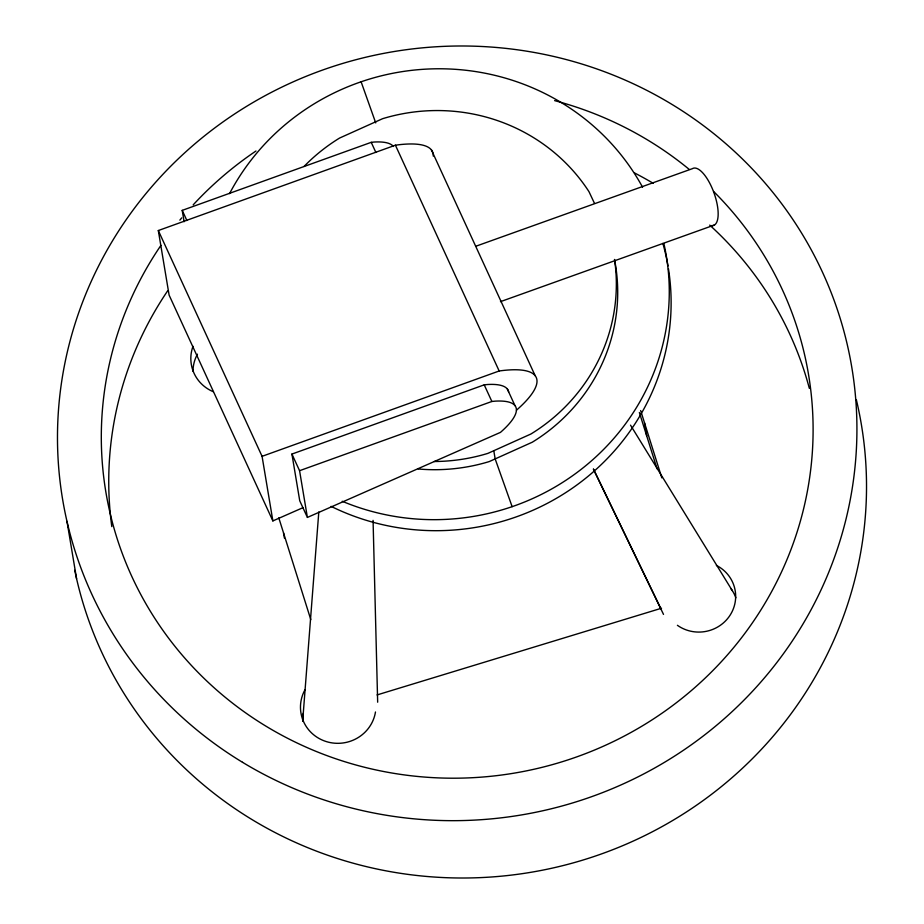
<?xml version="1.0" encoding="UTF-8"?>
<svg xmlns="http://www.w3.org/2000/svg" width="924" height="924" viewBox="0 0 924 924"><rect width="100%" height="100%" fill="white"/><g stroke="black" fill="none" stroke-linecap="round" stroke-linejoin="round"><path stroke-width="1.39" d="M302.656 721.286L318.803 511.965M433.241 156.064A137.353 33.714 -24.7 0 0 395.414 145.195L158.316 230.538L169.115 295.126L272.869 520.917L303.13 507.599M307.392 517.428L500.462 432.374A106.456 26.126 -24.7 0 0 495.229 401.143L491.868 401.478L299.572 470.697L307.392 517.428L299.746 500.808L291.926 454.065L484.222 384.846L487.595 384.511A106.456 26.126 -24.7 0 1 508.65 392.007M184.119 221.725L182.213 210.372L371.229 142.331L374.07 142.042A104.193 25.572 -24.7 0 1 393.393 146.454M272.869 520.917L262.07 456.329L499.168 370.986A137.353 33.714 -24.7 0 1 516.447 410.21M475.652 246.315L692.353 168.688A30.33 11.296 70.3 0 1 714.541 194.456A30.33 11.296 70.3 0 1 711.561 225.618M500.473 301.651L714.471 224.994M377.061 694.929L661.538 608.223M630.526 425.167L732.316 590.655M593.416 468.999L660.845 608.65M593.485 469.311L663.513 614.402M594.409 203.211L589.004 191.707A181.254 175.317 -9.5 0 0 382.617 118.688L339.57 138.057A181.254 175.317 -9.5 0 0 304.008 166.493M431.427 149.942L535.181 375.733M395.414 145.195L499.168 370.986M507.334 389.016L514.98 405.648M484.222 384.846L491.868 401.478M371.229 142.331L375.883 152.472M182.213 210.372L186.879 220.513M291.926 454.065L299.572 470.697M158.316 230.538L262.07 456.329M361.111 81.786L375.722 122.904M512.127 506.664L495.16 458.905L493.786 450.716M640.644 410.556L661.815 477.87M639.35 412.485L657.056 468.803M278.794 517.856L310.799 619.623M644.536 422.915L646.696 435.839M283.541 532.952L284.407 538.115M66.978 521.344L76.576 578.678M373.065 520.374L377.662 702.205M856.386 399.907A400.069 386.971 -9.5 0 1 550.473 868.525A400.069 386.971 -9.5 0 1 74.74 570.27M111.804 526.622A356.214 344.548 -9.5 0 1 167.567 290.956M634.557 172.961A356.214 344.548 -9.5 0 1 653.36 183.391M709.701 225.11A356.214 344.548 -9.5 0 1 809.343 388.357M213.317 391.73A37.757 36.521 -9.5 0 1 193 346.281M375.479 711.988A37.757 36.521 -9.5 0 1 326.253 741.568A37.757 36.521 -9.5 0 1 304.92 689.893M716.377 565.384A36.498 35.308 -9.5 0 1 729.995 615.349A36.498 35.308 -9.5 0 1 677.408 625.305M192.989 371.286A37.757 36.521 -9.5 0 1 197.447 354.169M730.803 588.496A36.498 35.308 -9.5 0 1 735.839 597.782M302.633 719.935A37.757 36.521 -9.5 0 1 303.326 713.109M663.882 243.59A232.86 225.237 -9.5 0 1 583.702 467.348A232.86 225.237 -9.5 0 1 342.238 501.27M229.545 193.624A232.86 225.237 -9.5 0 1 435.389 68.803A232.86 225.237 -9.5 0 1 642.561 187.179M668.456 268.803A232.86 225.237 -9.5 0 1 573.896 487.121A232.86 225.237 -9.5 0 1 331.115 506.375M662.878 243.416A232.86 225.237 -9.5 0 1 667.983 265.962M614.495 259.448A181.254 175.317 -9.5 0 1 532.293 442.203L489.246 461.573A181.254 175.317 -9.5 0 1 418.214 468.976M713.617 191.487A356.214 344.548 -9.5 0 1 721.91 661.064A356.214 344.548 -9.5 0 1 239.085 708.119A356.214 344.548 -9.5 0 1 160.938 245.357M179.868 220.12A356.214 344.548 -9.5 0 1 181.716 217.891M193.174 204.874A356.214 344.548 -9.5 0 1 255.971 151.016M554.619 100.624A356.214 344.548 -9.5 0 1 689.258 169.427M614.587 259.783A181.254 175.317 -9.5 0 1 530.93 434.003L487.872 453.384A181.254 175.317 -9.5 0 1 434.095 461.515M242.504 762.288A400.069 386.971 -9.5 0 0 856.548 445.946A400.069 386.971 -9.5 0 0 272.557 91.753A400.069 386.971 -9.5 0 0 242.504 762.288"/></g></svg>
